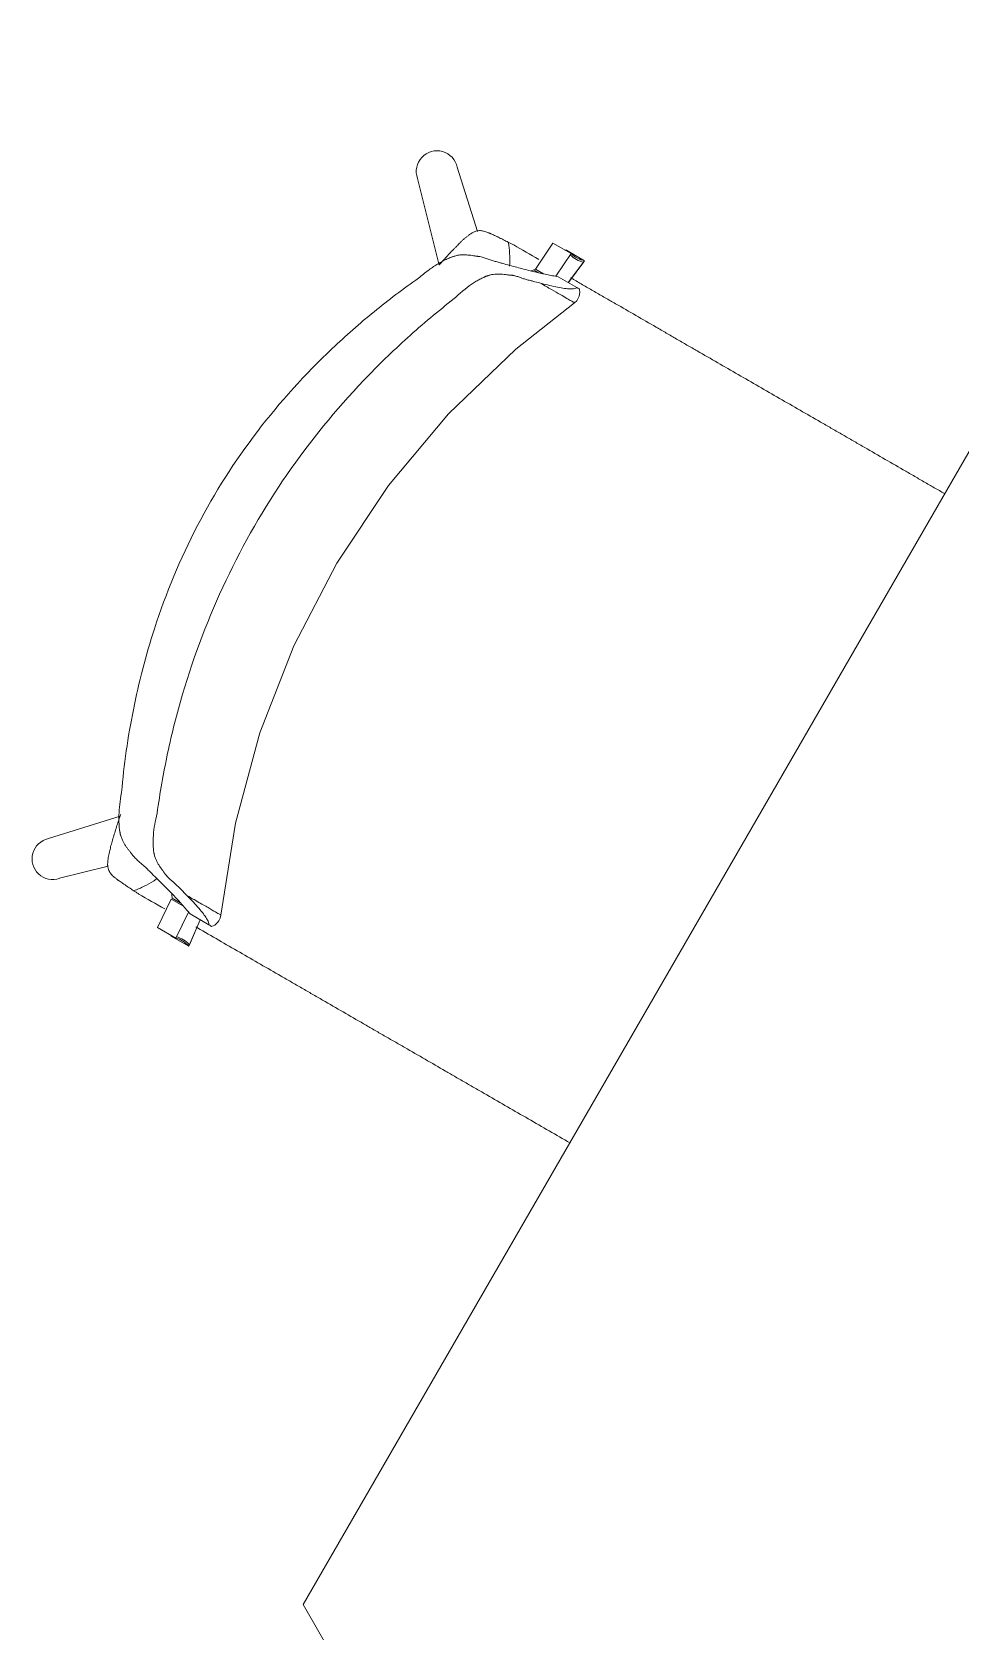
# Model space of a CAD drawing. Header units: millimetres. Extents: x 155927 to 295199, y -4084 to 97293.
# Drawn here: x 178405 to 178993, y 24192 to 25206 of the extents above; entities that cross this region are included whole.
import ezdxf

# ---------------------------------------------------------------- set-up
doc = ezdxf.new("R2010")
doc.units = ezdxf.units.MM
doc.header["$MEASUREMENT"] = 0
doc.layers.add('I-FURN', color=8, linetype='CONTINUOUS', lineweight=9)

msp = doc.modelspace()

# ---------------------------------------------------------------- linework, layer by layer
at = {"layer": 'I-FURN'}
for p, q in [((179151.8, 25205.5), (178576.8, 24209.6)), ((178687.2, 25079.1), (178674.4, 25119.9)), ((178649.3, 25112.8), (178663.1, 25057.9)), ((178723.9, 25055.4), (178735, 25071.9)), ((178735, 25071.9), (178746.5, 25065.3)), ((178746.5, 25065.3), (178736.8, 25050.8)), ((178755.1, 25060.7), (178743.6, 25067.3)), ((178744.7, 25046.8), (178755.1, 25060.7)), ((178744.8, 25046.8), (178754.6, 25059.9)), ((178726, 25053), (178723.4, 25054.5)), ((178729, 25052.4), (178723.9, 25055.4)), ((178738.3, 25050.5), (178750.1, 25043.7)), ((178751.1, 25036.9), (178751.7, 25038.3)), ((178751.7, 25038.3), (178752.1, 25040.5)), ((178752.1, 25040.5), (178751.9, 25042.7)), ((178711.6, 25004.7), (178748.7, 25034)), ((178748.7, 25034), (178750.1, 25035.3)), ((178750.1, 25035.3), (178751.1, 25036.9)), ((178669, 24963.7), (178711.6, 25004.7)), ((178631, 24918.4), (178669, 24963.7)), ((178598.2, 24869.2), (178631, 24918.4)), ((178570.9, 24816.8), (178598.2, 24869.2)), ((178549.4, 24761.7), (178570.9, 24816.8)), ((178534, 24704.6), (178549.4, 24761.7)), ((178461, 24709), (178415.6, 24694.7)), ((178524.8, 24646.2), (178534, 24704.6)), ((178422.7, 24669.6), (178453.5, 24677.3)), ((178484.6, 24638.4), (178493.4, 24656.3)), ((178493.4, 24656.3), (178501.1, 24651.9)), ((178493.9, 24657.1), (178499, 24654.1)), ((178504.3, 24648.2), (178496.2, 24631.7)), ((178504.3, 24648.1), (178496.7, 24632.5)), ((178504.4, 24626.6), (178511.6, 24643.3)), ((178504.9, 24627.4), (178511.7, 24643.3)), ((178505.3, 24647), (178517.1, 24640.2)), ((178523.5, 24642.7), (178522.6, 24641.5)), ((178524.4, 24644.4), (178523.5, 24642.7)), ((178524.8, 24646.2), (178524.4, 24644.4)), ((178496.2, 24631.7), (178484.6, 24638.4)), ((178492.9, 24633.2), (178504.4, 24626.6)), ((178520.9, 24640), (178518.9, 24639.1)), ((178522.6, 24641.5), (178520.9, 24640)), ((178576.8, 24209.6), (179151.8, 23213.7))]:
    msp.add_line(p, q, dxfattribs=at)
for centre, start, end in [((178661.6, 25117.2), 11.9662, 199.5824), ((178418.3, 24681.9), 101.9896, 289.6059)]:
    msp.add_arc(centre, 13.1, start, end, dxfattribs=at)
for centre, start_param, end_param in [((178747.1, 25084.3), 0.238848, 0.322489), ((178758.2, 25076.8), 6.026179, 6.605675), ((178758.7, 25077.7), 6.026179, 6.605675), ((178492, 24615.8), 2.819103, 3.398599), ((178491.5, 24615), 2.819103, 3.398599)]:
    msp.add_ellipse(centre, major_axis=(-8.7, -15.1), ratio=0.978487, start_param=start_param, end_param=end_param, dxfattribs=at)
for points, knots in [([(178663.2, 25058.3), (178664.8, 25060), (178667.4, 25062.9), (178670.5, 25066.2), (178672.2, 25068), (178673.6, 25069.4), (178674.8, 25070.6), (178675.9, 25071.8), (178677.1, 25072.9), (178678.4, 25074.2), (178679.9, 25075.4), (178681.3, 25076.5), (178682.4, 25077.4), (178683.3, 25078), (178684, 25078.4), (178684.7, 25078.7), (178685.7, 25079.2), (178687, 25079.6), (178688.5, 25079.8), (178689.9, 25079.7), (178691.1, 25079.4), (178692.5, 25079.1), (178693.6, 25078.6), (178694.4, 25078.3), (178694.9, 25078.1), (178695.3, 25078), (178695.7, 25077.8), (178696.1, 25077.6), (178696.9, 25077.2), (178698.1, 25076.7), (178699.2, 25076.2), (178700.1, 25075.8), (178700.8, 25075.4), (178701.5, 25075), (178702.5, 25074.6), (178704.3, 25073.7), (178705.8, 25072.9), (178706.7, 25072.4)], [0, 0, 0, 0, 0.125, 0.1875, 0.21875, 0.25, 0.28125, 0.3125, 0.34375, 0.375, 0.40625, 0.4375, 0.46875, 0.484375, 0.5, 0.515625, 0.53125, 0.5625, 0.59375, 0.625, 0.65625, 0.6875, 0.71875, 0.734375, 0.742188, 0.75, 0.757812, 0.765625, 0.78125, 0.8125, 0.84375, 0.859375, 0.875, 0.890625, 0.90625, 0.9375, 1, 1, 1, 1]), ([(178707.6, 25057.3), (178707.6, 25057.7), (178707.8, 25060.3), (178707.7, 25065.3), (178707.2, 25070), (178706.7, 25072.4)], [0.93933321, 0.93933321, 0.93933321, 0.93933321, 0.94444444, 0.97222222, 1, 1, 1, 1]), ([(178650, 25049.7), (178652, 25051.5), (178656, 25054.6), (178660.7, 25057.8), (178664.3, 25059.9), (178666.9, 25061.3), (178669, 25062.2), (178670.4, 25062.8), (178671.2, 25063.1), (178671.8, 25063.3), (178672.4, 25063.5), (178673.2, 25063.7), (178674.5, 25064.1), (178676.3, 25064.4), (178678.4, 25064.5), (178680.3, 25064.4), (178682.2, 25064.2), (178683.9, 25064), (178685.3, 25063.8), (178686.3, 25063.6), (178686.9, 25063.5), (178687.3, 25063.5), (178687.7, 25063.4), (178688.2, 25063.4), (178689.1, 25063.2), (178690.3, 25063), (178691.6, 25062.6), (178693.3, 25062), (178694.9, 25061.4), (178696.5, 25060.8), (178697.8, 25060.4), (178699.1, 25060.1), (178700.8, 25059.6), (178703.7, 25058.8), (178707.7, 25057.7), (178712.2, 25056.5), (178716.5, 25055.4), (178720.6, 25054.3), (178724.4, 25053.4), (178727.8, 25052.6), (178729.9, 25052.2), (178730.9, 25052)], [0, 0, 0, 0, 0.035714, 0.071429, 0.089286, 0.107143, 0.125, 0.133929, 0.138393, 0.142857, 0.147321, 0.151786, 0.160714, 0.178571, 0.196429, 0.214286, 0.232143, 0.25, 0.267857, 0.276786, 0.28125, 0.285714, 0.290179, 0.294643, 0.303571, 0.321429, 0.339286, 0.357143, 0.392857, 0.410714, 0.428571, 0.446429, 0.464286, 0.5, 0.571429, 0.642857, 0.714286, 0.785714, 0.857143, 0.928571, 1, 1, 1, 1]), ([(178461.9, 24723.9), (178463.4, 24741.5), (178468.4, 24776.5), (178483.2, 24833.7), (178508.1, 24893.9), (178546.3, 24953.7), (178586.1, 24997.6), (178621.5, 25028.7), (178640.3, 25042.9), (178650, 25049.7)], [-1, -1, -1, -1, -0.863636, -0.727273, -0.545455, -0.363636, -0.181818, -0.090909, 0, 0, 0, 0]), ([(178727.1, 25046.5), (178725.5, 25046.9), (178723.2, 25047.5), (178720.4, 25048.2), (178718.8, 25048.6), (178717.6, 25049), (178716.4, 25049.3), (178715, 25049.8), (178713.6, 25050.3), (178712.2, 25050.8), (178711, 25051.1), (178710, 25051.3), (178709.1, 25051.5), (178708.7, 25051.5), (178708.3, 25051.5), (178707.9, 25051.6), (178707.4, 25051.6), (178706.4, 25051.7), (178705, 25051.9), (178703.2, 25052.1), (178701.4, 25052.2), (178699.4, 25052.2), (178697.3, 25052.1), (178695.5, 25051.7), (178694.2, 25051.4), (178693.5, 25051.1), (178692.9, 25050.9), (178692.3, 25050.7), (178691.6, 25050.3), (178690.2, 25049.7), (178688.2, 25048.7), (178685.8, 25047.3), (178682.4, 25045.1), (178678.1, 25041.8), (178674.4, 25038.5), (178672.6, 25036.7)], [0, 0, 0, 0, 0.125, 0.1875, 0.21875, 0.25, 0.28125, 0.3125, 0.375, 0.40625, 0.4375, 0.46875, 0.484375, 0.492188, 0.5, 0.507812, 0.515625, 0.53125, 0.5625, 0.59375, 0.625, 0.65625, 0.6875, 0.71875, 0.734375, 0.742188, 0.75, 0.757812, 0.765625, 0.78125, 0.8125, 0.84375, 0.875, 0.9375, 1, 1, 1, 1]), ([(178723.9, 25055.3), (178723.5, 25055.2), (178722.6, 25054.8), (178721.8, 25054.4), (178721.3, 25054.2)], [-0.8741323, -0.8741323, -0.8741323, -0.8741323, -0.6666667, -0.4718724, -0.4718724, -0.4718724, -0.4718724]), ([(178746.2, 25049.9), (178746.8, 25049.6), (178749.6, 25047.9), (178754.7, 25045), (178761.4, 25041.1), (178768.1, 25037.2), (178776.9, 25032.2), (178787.6, 25026), (178798.2, 25019.9), (178806.8, 25014.9), (178813.3, 25011.1), (178819.9, 25007.3), (178828.6, 25002.3), (178839.4, 24996.1), (178852.3, 24988.6), (178865.4, 24981.1), (178878.5, 24973.5), (178891.5, 24966), (178902.3, 24959.8), (178911.1, 24954.7), (178917.7, 24950.9), (178924.3, 24947.1), (178933, 24942.1), (178943.8, 24935.8), (178954.6, 24929.6), (178963.3, 24924.6), (178969.9, 24920.7), (178976.5, 24916.9), (178980.9, 24914.4), (178983.2, 24913.1), (178983.2, 24913)], [-0.8977274, -0.8977274, -0.8977274, -0.8977274, -0.8928571, -0.875, -0.8571429, -0.8392857, -0.8214286, -0.7857143, -0.75, -0.7321429, -0.7142857, -0.6964286, -0.6785714, -0.6428571, -0.6071429, -0.5714286, -0.5357143, -0.5, -0.4642857, -0.4464286, -0.4285714, -0.4107143, -0.3928571, -0.3571429, -0.3214286, -0.3035714, -0.2857143, -0.2678571, -0.25, -0.2492433, -0.2492433, -0.2492433, -0.2492433]), ([(178727.1, 25046.5), (178729.7, 25045), (178734.4, 25042.3), (178739.9, 25039.1), (178744, 25036.7), (178746.3, 25035.4), (178747.6, 25034.7), (178748.2, 25034.3), (178748.6, 25034.1), (178748.7, 25034), (178748.7, 25034)], [0, 0, 0, 0, 0.1111111, 0.2222222, 0.3333333, 0.4444444, 0.5, 0.5555556, 0.6111111, 0.6625707, 0.6625707, 0.6625707, 0.6625707]), ([(178672.6, 25036.7), (178662.4, 25028.8), (178642.7, 25012.3), (178605.7, 24976.3), (178564.9, 24926.4), (178526.2, 24859.2), (178503.3, 24798.9), (178490.6, 24748.9), (178486.2, 24723.6), (178484.4, 24710.8)], [-1, -1, -1, -1, -0.9, -0.8, -0.6, -0.4, -0.2, -0.1, 0, 0, 0, 0]), ([(178500.4, 24652.6), (178499.1, 24654.2), (178496.8, 24656.7), (178493.2, 24660.5), (178490.2, 24663.5), (178487.1, 24666.6), (178483.8, 24669.9), (178480.8, 24672.8), (178478.4, 24675.3), (178476.8, 24676.8), (178475.5, 24678), (178474.2, 24679.1), (178472.9, 24680.2), (178471.6, 24681.4), (178470.6, 24682.4), (178469.7, 24683.3), (178469.1, 24684), (178468.8, 24684.4), (178468.6, 24684.7), (178468.3, 24685), (178468, 24685.5), (178467.4, 24686.2), (178466.5, 24687.4), (178465.4, 24688.8), (178464.3, 24690.3), (178463.3, 24691.9), (178462.4, 24693.8), (178461.7, 24695.5), (178461.3, 24696.8), (178461.1, 24697.6), (178461, 24698.2), (178460.9, 24698.8), (178460.7, 24699.7), (178460.5, 24701.2), (178460.3, 24703.5), (178460.2, 24706.4), (178460.2, 24710.6), (178460.6, 24716.2), (178461.4, 24721.2), (178461.9, 24723.9)], [0, 0, 0, 0, 0.142857, 0.214286, 0.285714, 0.357143, 0.428571, 0.5, 0.535714, 0.571429, 0.589286, 0.607143, 0.642857, 0.660714, 0.678571, 0.696429, 0.705357, 0.709821, 0.714286, 0.71875, 0.723214, 0.732143, 0.75, 0.767857, 0.785714, 0.803571, 0.821429, 0.839286, 0.848214, 0.852679, 0.857143, 0.861607, 0.866071, 0.875, 0.892857, 0.910714, 0.928571, 0.964286, 1, 1, 1, 1]), ([(178469.6, 24661.7), (178468.7, 24662.3), (178467.3, 24663.2), (178465.7, 24664.3), (178464.8, 24664.9), (178464.1, 24665.4), (178463.4, 24665.8), (178462.6, 24666.4), (178461.6, 24667.1), (178460.6, 24667.8), (178459.8, 24668.3), (178459.4, 24668.6), (178459.1, 24668.9), (178458.8, 24669.1), (178458.4, 24669.4), (178457.7, 24670), (178456.7, 24670.8), (178455.7, 24671.7), (178454.9, 24672.7), (178454.2, 24673.9), (178453.6, 24675.2), (178453.3, 24676.5), (178453.1, 24677.6), (178453.1, 24678.4), (178453.1, 24679.2), (178453.2, 24680.3), (178453.3, 24681.8), (178453.6, 24683.5), (178454, 24685.4), (178454.4, 24687.1), (178454.8, 24688.7), (178455.2, 24690.3), (178455.7, 24692), (178456.2, 24693.8), (178456.9, 24696.2), (178458.2, 24700.6), (178459.4, 24704.2), (178460.1, 24706.5)], [0, 0, 0, 0, 0.0625, 0.09375, 0.109375, 0.125, 0.140625, 0.15625, 0.1875, 0.21875, 0.234375, 0.242188, 0.25, 0.257812, 0.265625, 0.28125, 0.3125, 0.34375, 0.375, 0.40625, 0.4375, 0.46875, 0.484375, 0.5, 0.515625, 0.53125, 0.5625, 0.59375, 0.625, 0.65625, 0.6875, 0.71875, 0.75, 0.78125, 0.8125, 0.875, 1, 1, 1, 1]), ([(178484.4, 24710.8), (178483.8, 24708.3), (178482.8, 24703.5), (178482.1, 24698.1), (178481.9, 24694.1), (178481.8, 24691.3), (178482, 24689), (178482.1, 24687.5), (178482.2, 24686.7), (178482.3, 24686.1), (178482.4, 24685.5), (178482.6, 24684.7), (178482.9, 24683.4), (178483.5, 24681.7), (178484.4, 24679.8), (178485.4, 24678.1), (178486.4, 24676.6), (178487.5, 24675.1), (178488.3, 24674), (178488.9, 24673.2), (178489.2, 24672.8), (178489.4, 24672.5), (178489.6, 24672.2), (178489.9, 24671.8), (178490.4, 24671.1), (178491.2, 24670.3), (178492, 24669.5), (178493.2, 24668.4), (178494.3, 24667.5), (178495.4, 24666.5), (178496.3, 24665.7), (178497.2, 24664.8), (178498.4, 24663.7), (178500.4, 24661.6), (178502.1, 24659.9), (178503.2, 24658.7)], [0, 0, 0, 0, 0.0625, 0.125, 0.15625, 0.1875, 0.21875, 0.234375, 0.242188, 0.25, 0.257812, 0.265625, 0.28125, 0.3125, 0.34375, 0.375, 0.40625, 0.4375, 0.46875, 0.484375, 0.492188, 0.5, 0.507812, 0.515625, 0.53125, 0.5625, 0.59375, 0.625, 0.6875, 0.71875, 0.75, 0.78125, 0.8125, 0.875, 1, 1, 1, 1]), ([(178469.6, 24661.7), (178471.9, 24662.6), (178476.3, 24664.4), (178481.1, 24667.1), (178483.6, 24668.9), (178484.4, 24669.4)], [0, 0, 0, 0, 0.02777778, 0.05555556, 0.06696683, 0.06696683, 0.06696683, 0.06696683]), ([(178493.7, 24659.9), (178493.7, 24659.4), (178493.8, 24658.4), (178493.9, 24657.5), (178494, 24657)], [-0.5281276, -0.5281276, -0.5281276, -0.5281276, -0.3333333, -0.1189454, -0.1189454, -0.1189454, -0.1189454]), ([(178524.8, 24646.2), (178524.8, 24646.2), (178524.7, 24646.3), (178524.3, 24646.6), (178523.5, 24647), (178521.8, 24648), (178518.4, 24650), (178512.1, 24653.6), (178506.5, 24656.8), (178503.2, 24658.7)], [0.3374293, 0.3374293, 0.3374293, 0.3374293, 0.3888889, 0.4444444, 0.5138889, 0.5833333, 0.7222222, 0.8611111, 1, 1, 1, 1]), ([(178746, 24501.9), (178745.9, 24502), (178741.5, 24504.5), (178732.7, 24509.6), (178719.4, 24517.3), (178706.3, 24524.8), (178695.4, 24531.1), (178686.7, 24536.2), (178680, 24540), (178673.4, 24543.8), (178664.8, 24548.8), (178654.1, 24555), (178643.4, 24561.2), (178634.7, 24566.2), (178628.2, 24569.9), (178621.6, 24573.7), (178613, 24578.7), (178602.2, 24584.9), (178591.4, 24591.2), (178582.7, 24596.2), (178576, 24600.1), (178569.4, 24603.9), (178560.7, 24608.9), (178549.8, 24615.2), (178536.8, 24622.7), (178523.4, 24630.4), (178514.1, 24635.8), (178509.3, 24638.6), (178508.9, 24638.8)], [-0.7503695, -0.7503695, -0.7503695, -0.7503695, -0.75, -0.7142857, -0.6785714, -0.6428571, -0.6071429, -0.5892857, -0.5714286, -0.5535714, -0.5357143, -0.5, -0.4642857, -0.4464286, -0.4285714, -0.4107143, -0.3928571, -0.3571429, -0.3214286, -0.3035714, -0.2857143, -0.2678571, -0.25, -0.2142857, -0.1785714, -0.1428571, -0.1071429, -0.103964, -0.103964, -0.103964, -0.103964])]:
    msp.add_open_spline(points, degree=3, knots=knots, dxfattribs=at)
for points in [[(178706.7, 25072.4), (178707.3, 25072.2), (178708.4, 25071.6), (178709.6, 25071), (178710.2, 25070.7)], [(178710.2, 25070.7), (178715.3, 25067.7), (178720.6, 25064.7), (178726.1, 25061.5)], [(178730.9, 25052), (178732.3, 25051.7), (178734.8, 25051.2), (178737.2, 25050.7), (178738.3, 25050.5)], [(178750.1, 25043.7), (178749.8, 25043.4), (178748.7, 25043), (178746.1, 25042.8), (178742.5, 25043.1), (178738.1, 25043.9), (178733, 25045), (178729.2, 25045.9), (178727.1, 25046.5)], [(178751.3, 25043.1), (178751.6, 25042.9), (178752, 25042.6), (178751.9, 25042.7), (178751.3, 25043), (178750.6, 25043.4), (178750.1, 25043.7)], [(178461.4, 24710), (178460.9, 24708.8), (178460.5, 24707.7), (178460.1, 24706.5)], [(178460.1, 24706.5), (178460.5, 24707.7), (178460.9, 24708.8), (178461.3, 24710)], [(178472.8, 24659.6), (178472.3, 24660), (178471.2, 24660.7), (178470.1, 24661.4), (178469.6, 24661.7)], [(178489.2, 24650.2), (178483.6, 24653.4), (178478.1, 24656.6), (178472.8, 24659.6)], [(178505.3, 24647), (178504.6, 24647.8), (178503, 24649.7), (178501.3, 24651.6), (178500.4, 24652.6)], [(178503.2, 24658.7), (178504.7, 24657.2), (178507.5, 24654.4), (178511, 24650.5), (178513.8, 24647), (178515.9, 24644.1), (178517, 24641.8), (178517.2, 24640.6), (178517.1, 24640.2)], [(178517.1, 24640.2), (178517.6, 24639.9), (178518.3, 24639.5), (178518.9, 24639.1), (178519, 24639.1), (178518.6, 24639.3), (178518.3, 24639.5)]]:
    msp.add_open_spline(points, degree=3, dxfattribs=at)

doc.saveas('drawing.dxf')
